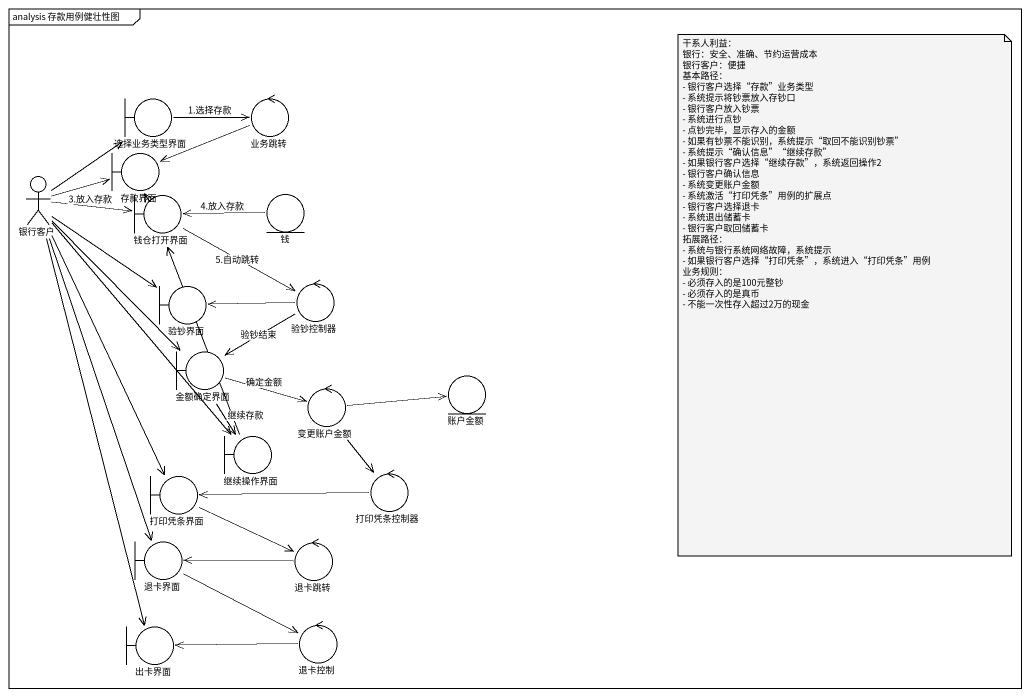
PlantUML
@startuml
mainframe analysis 存款用例健壮性图
boundary 选择业务类型界面
control 业务跳转
actor 银行客户
boundary 存款界面
boundary 钱仓打开界面
entity 钱
boundary 验钞界面
control 验钞控制器
boundary 金额确定界面
entity 账户金额
control 变更账户金额
boundary 继续操作界面
boundary 打印凭条界面
control 打印凭条控制器
boundary 退卡界面
control 退卡跳转
boundary 出卡界面
control 退卡控制
选择业务类型界面 -right-> 业务跳转 : 1.选择存款
业务跳转 -left-> 存款界面
银行客户 -up-> 选择业务类型界面
银行客户 -right-> 存款界面
银行客户 -right-> 钱仓打开界面 : 3.放入存款
银行客户 --> 验钞界面
银行客户 --> 金额确定界面
银行客户 --> 继续操作界面
银行客户 --> 打印凭条界面
银行客户 --> 退卡界面
银行客户 --> 出卡界面
存款界面 --> 钱仓打开界面
钱仓打开界面 -right-> 验钞控制器 : 5.自动跳转
钱 -left-> 钱仓打开界面 : 4.放入存款
验钞控制器 -left-> 验钞界面
验钞控制器 --> 金额确定界面 : 验钞结束
金额确定界面 -right-> 变更账户金额 : 确定金额
金额确定界面 --> 继续操作界面 : 继续存款
变更账户金额 -right-> 账户金额
变更账户金额 --> 打印凭条控制器
继续操作界面 -up-> 钱仓打开界面
打印凭条界面 -right-> 退卡跳转
打印凭条控制器 -left-> 打印凭条界面
退卡界面 -right-> 退卡控制
退卡跳转 -left-> 退卡界面
退卡控制 -left-> 出卡界面
note as N1
  干系人利益：
  银行：安全、准确、节约运营成本
  银行客户：便捷
  基本路径：
  - 银行客户选择“存款”业务类型
  - 系统提示将钞票放入存钞口
  - 银行客户放入钞票
  - 系统进行点钞
  - 点钞完毕，显示存入的金额
  - 如果有钞票不能识别，系统提示“取回不能识别钞票”
  - 系统提示“确认信息”“继续存款”
  - 如果银行客户选择“继续存款”，系统返回操作2
  - 银行客户确认信息
  - 系统变更账户金额
  - 系统激活“打印凭条”用例的扩展点
  - 银行客户选择退卡
  - 系统退出储蓄卡
  - 银行客户取回储蓄卡
  拓展路径：
  - 系统与银行系统网络故障，系统提示
  - 如果银行客户选择“打印凭条”，系统进入“打印凭条”用例
  业务规则：
  - 必须存入的是100元整钞
  - 必须存入的是真币
  - 不能一次性存入超过2万的现金
end note
@enduml
